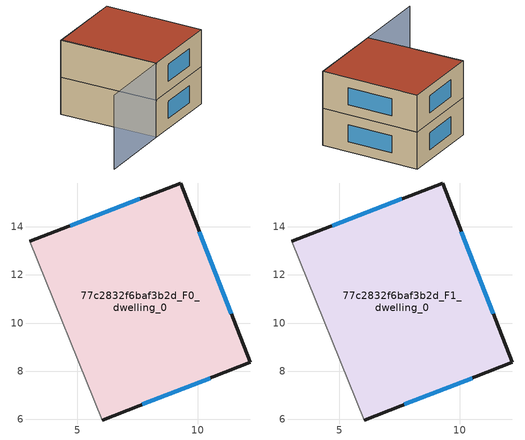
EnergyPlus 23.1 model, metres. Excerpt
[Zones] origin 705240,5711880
77c2832f6baf3b2d_F0_dwelling_0
 floor ground (EU_floor_Construction): 9.28,15.81 12.18,8.36 6.03,5.98 3.02,13.38 z0
 wall outside (EU_wall_Construction): 6.03,5.98 12.18,8.36 9.28,15.81 3.02,13.38 z0:3
 wall adiabatic (EU_wall_Construction): 3.02,13.38 6.03,5.98 z0:3
 window (EU_Window_Construction): 7.59,15.15 4.72,14.04 / 11.39,10.38 10.06,13.8 / 7.69,6.62 10.51,7.72 z0.81:2.19
77c2832f6baf3b2d_F1_dwelling_0
 floor to 77c2832f6baf3b2d_F0_dwelling_0 (EU_floor_Construction): 9.28,15.81 12.17,8.36 6.03,5.98 3.02,13.38 z3
 wall outside (EU_wall_Construction): 6.03,5.98 12.18,8.36 9.28,15.81 3.02,13.38 z3:6
 wall adiabatic (EU_wall_Construction): 3.02,13.38 6.03,5.98 z3:6
 window (EU_Window_Construction): 7.59,15.15 4.72,14.04 / 11.39,10.38 10.06,13.8 / 7.69,6.62 10.51,7.72 z3.81:5.19
 roof outside (EU_roof_Construction): 12.18,8.36 9.28,15.81 3.02,13.38 6.03,5.98 z6
shading: 3.14,13.43 6.03,5.98 / 6.03,5.98 0.3,3.75 z0:6
[Building]
EU S2 Campaign: North Axis=0; Terrain=City; Solar Distribution=FullExterior
[Site:Location]
London: Latitude=51.5; Longitude=-0.5; Time Zone=0; Elevation=25
[SizingPeriod:WeatherFileDays]
AnnualSizingPeriod: Begin Month=1; Begin Day of Month=1; End Month=12; End Day of Month=31; Day of Week for Start Day=Monday; Use Weather File Daylight Saving Period=No; Use Weather File Rain and Snow Indicators=No
[MATERIAL]
EU_InternalMass_Material: Roughness=MediumRough; Thickness=0.1; Conductivity=1; Density=1800; Specific Heat=900; Thermal Absorptance=0.9; Solar Absorptance=0.7; Visible Absorptance=0.7
[MATERIAL:NOMASS] Roughness=MediumRough; Thermal Absorptance=0.9; Solar Absorptance=0.7; Visible Absorptance=0.7
Name | Thermal Resistance
EU_wall_NoMass | 0.727863
EU_roof_NoMass | 0.773354
EU_floor_NoMass | 1.79329
[WINDOWMATERIAL:SIMPLEGLAZINGSYSTEM]
EU_Window_SimpleGlazing: UFactor=2.58614; Solar Heat Gain Coefficient=0.76; Visible Transmittance=0.76
[CONSTRUCTION]
EU_wall_Construction: EU_wall_NoMass
EU_roof_Construction: EU_roof_NoMass
EU_floor_Construction: EU_floor_NoMass
EU_Window_Construction: EU_Window_SimpleGlazing
EU_InternalMass_Construction: EU_InternalMass_Material
[ZONE] Type=1; Multiplier=1; Ceiling Height=autocalculate; Volume=159.418; Floor Area=autocalculate; Part of Total Floor Area=Yes
77c2832f6baf3b2d_F0_dwelling_0; 77c2832f6baf3b2d_F1_dwelling_0
[INTERNALMASS] Construction=EU_InternalMass_Construction; Surface Area=53.1392
Name | Zone or ZoneList
77c2832f6baf3b2d_F0_dwelling_0_EU_InternalMass | 77c2832f6baf3b2d_F0_dwelling_0
77c2832f6baf3b2d_F1_dwelling_0_EU_InternalMass | 77c2832f6baf3b2d_F1_dwelling_0
[OTHEREQUIPMENT] Fuel Type=Electricity; Design Level Calculation Method=Watts/Area; Power per Zone Floor Area=1; Fraction Latent=0; Fraction Radiant=0; Fraction Lost=0; Carbon Dioxide Generation Rate=0; EndUse Subcategory=EU_Step8_InternalGains
Name | Zone or ZoneList or Space or SpaceList | Schedule
EU_Step8_InternalGain_77c2832f6baf3b2d_F0_dwelling_0_f000 | 77c2832f6baf3b2d_F0_dwelling_0 | EU_Step8_GainSchedule_77c2832f6baf3b2d_F0_dwelling_0_f000
EU_Step8_InternalGain_77c2832f6baf3b2d_F1_dwelling_0_f000 | 77c2832f6baf3b2d_F1_dwelling_0 | EU_Step8_GainSchedule_77c2832f6baf3b2d_F1_dwelling_0_f000
[ZONEVENTILATION:DESIGNFLOWRATE] Schedule=EU_AlwaysOn; Design Flow Rate Calculation Method=AirChanges/Hour; Air Changes per Hour=0.484901; Ventilation Type=Natural; Fan Pressure Rise=0; Fan Total Efficiency=1; Constant Term Coefficient=1; Temperature Term Coefficient=0; Velocity Term Coefficient=0; Velocity Squared Term Coefficient=0; Minimum Indoor Temperature=-100; Maximum Indoor Temperature=100; Delta Temperature=-100; Minimum Outdoor Temperature=-100; Maximum Outdoor Temperature=100; Maximum Wind Speed=40
Name | Zone or ZoneList or Space or SpaceList
EU_ConstantAir_77c2832f6baf3b2d_F0_dwelling_0 | 77c2832f6baf3b2d_F0_dwelling_0
EU_ConstantAir_77c2832f6baf3b2d_F1_dwelling_0 | 77c2832f6baf3b2d_F1_dwelling_0
[HVACTEMPLATE:THERMOSTAT] Constant Heating Setpoint=20; Constant Cooling Setpoint=50
EU_HeatOnly_77c2832f6baf3b2d_F0_dwelling_0; EU_HeatOnly_77c2832f6baf3b2d_F1_dwelling_0
[HVACTEMPLATE:ZONE:IDEALLOADSAIRSYSTEM] System Availability Schedule=EU_AlwaysOn; Maximum Heating Supply Air Temperature=50; Minimum Cooling Supply Air Temperature=13; Maximum Heating Supply Air Humidity Ratio=0.0156; Minimum Cooling Supply Air Humidity Ratio=0.0077; Heating Limit=NoLimit; Cooling Limit=NoLimit; Heating Availability Schedule=EU_AlwaysOn; Cooling Availability Schedule=EU_CoolingOff; Dehumidification Control Type=ConstantSensibleHeatRatio; Cooling Sensible Heat Ratio=0.7; Dehumidification Setpoint=60; Humidification Control Type=None; Humidification Setpoint=30; Outdoor Air Method=None; Outdoor Air Flow Rate per Person=0.00944; Outdoor Air Flow Rate per Zone Floor Area=0; Outdoor Air Flow Rate per Zone=0; Demand Controlled Ventilation Type=None; Outdoor Air Economizer Type=NoEconomizer; Heat Recovery Type=None; Sensible Heat Recovery Effectiveness=0.7; Latent Heat Recovery Effectiveness=0.65
Name | Template Thermostat
77c2832f6baf3b2d_F0_dwelling_0 | EU_HeatOnly_77c2832f6baf3b2d_F0_dwelling_0
77c2832f6baf3b2d_F1_dwelling_0 | EU_HeatOnly_77c2832f6baf3b2d_F1_dwelling_0
[SIZING:ZONE] Zone Cooling Design Supply Air Temperature Input Method=SupplyAirTemperature; Zone Cooling Design Supply Air Temperature=13; Zone Heating Design Supply Air Temperature Input Method=SupplyAirTemperature; Zone Heating Design Supply Air Temperature=50; Zone Cooling Design Supply Air Humidity Ratio=0.008; Zone Heating Design Supply Air Humidity Ratio=0.008; Cooling Design Air Flow Method=DesignDay; Cooling Design Air Flow Rate=0; Cooling Minimum Air Flow per Zone Floor Area=0.000762; Cooling Minimum Air Flow=0; Cooling Minimum Air Flow Fraction=0.2; Heating Design Air Flow Method=DesignDay; Heating Design Air Flow Rate=0; Heating Maximum Air Flow per Zone Floor Area=0.002032; Heating Maximum Air Flow=0.141576; Heating Maximum Air Flow Fraction=0.3; Account for Dedicated Outdoor Air System=No; Dedicated Outdoor Air System Control Strategy=NeutralSupplyAir; Dedicated Outdoor Air Low Setpoint Temperature for Design=autosize; Dedicated Outdoor Air High Setpoint Temperature for Design=autosize; Zone Load Sizing Method=Sensible Load Only No Latent Load; Zone Latent Cooling Design Supply Air Humidity Ratio Input Method=HumidityRatioDifference; Zone Cooling Design Supply Air Humidity Ratio Difference=0.005; Zone Latent Heating Design Supply Air Humidity Ratio Input Method=HumidityRatioDifference; Zone Humidification Design Supply Air Humidity Ratio Difference=0.005
77c2832f6baf3b2d_F0_dwelling_0; 77c2832f6baf3b2d_F1_dwelling_0
[SCHEDULE:CONSTANT]
Name | Hourly Value
EU_AlwaysOn | 1
EU_CoolingOff | 0
[SCHEDULE:FILE] Column Number=1; Rows to Skip at Top=0; Number of Hours of Data=8760; Column Separator=Comma; Interpolate to Timestep=No; Minutes per Item=60; Adjust Schedule for Daylight Savings=Yes
Name | File
EU_Step8_GainSchedule_77c2832f6baf3b2d_F0_dwelling_0_f000 | ../../schedules/77c2832f6baf3b2d/77c2832f6baf3b2d_F0_dwelling_0_f000_gain.csv
EU_Step8_GainSchedule_77c2832f6baf3b2d_F1_dwelling_0_f000 | ../../schedules/77c2832f6baf3b2d/77c2832f6baf3b2d_F1_dwelling_0_f000_gain.csv
